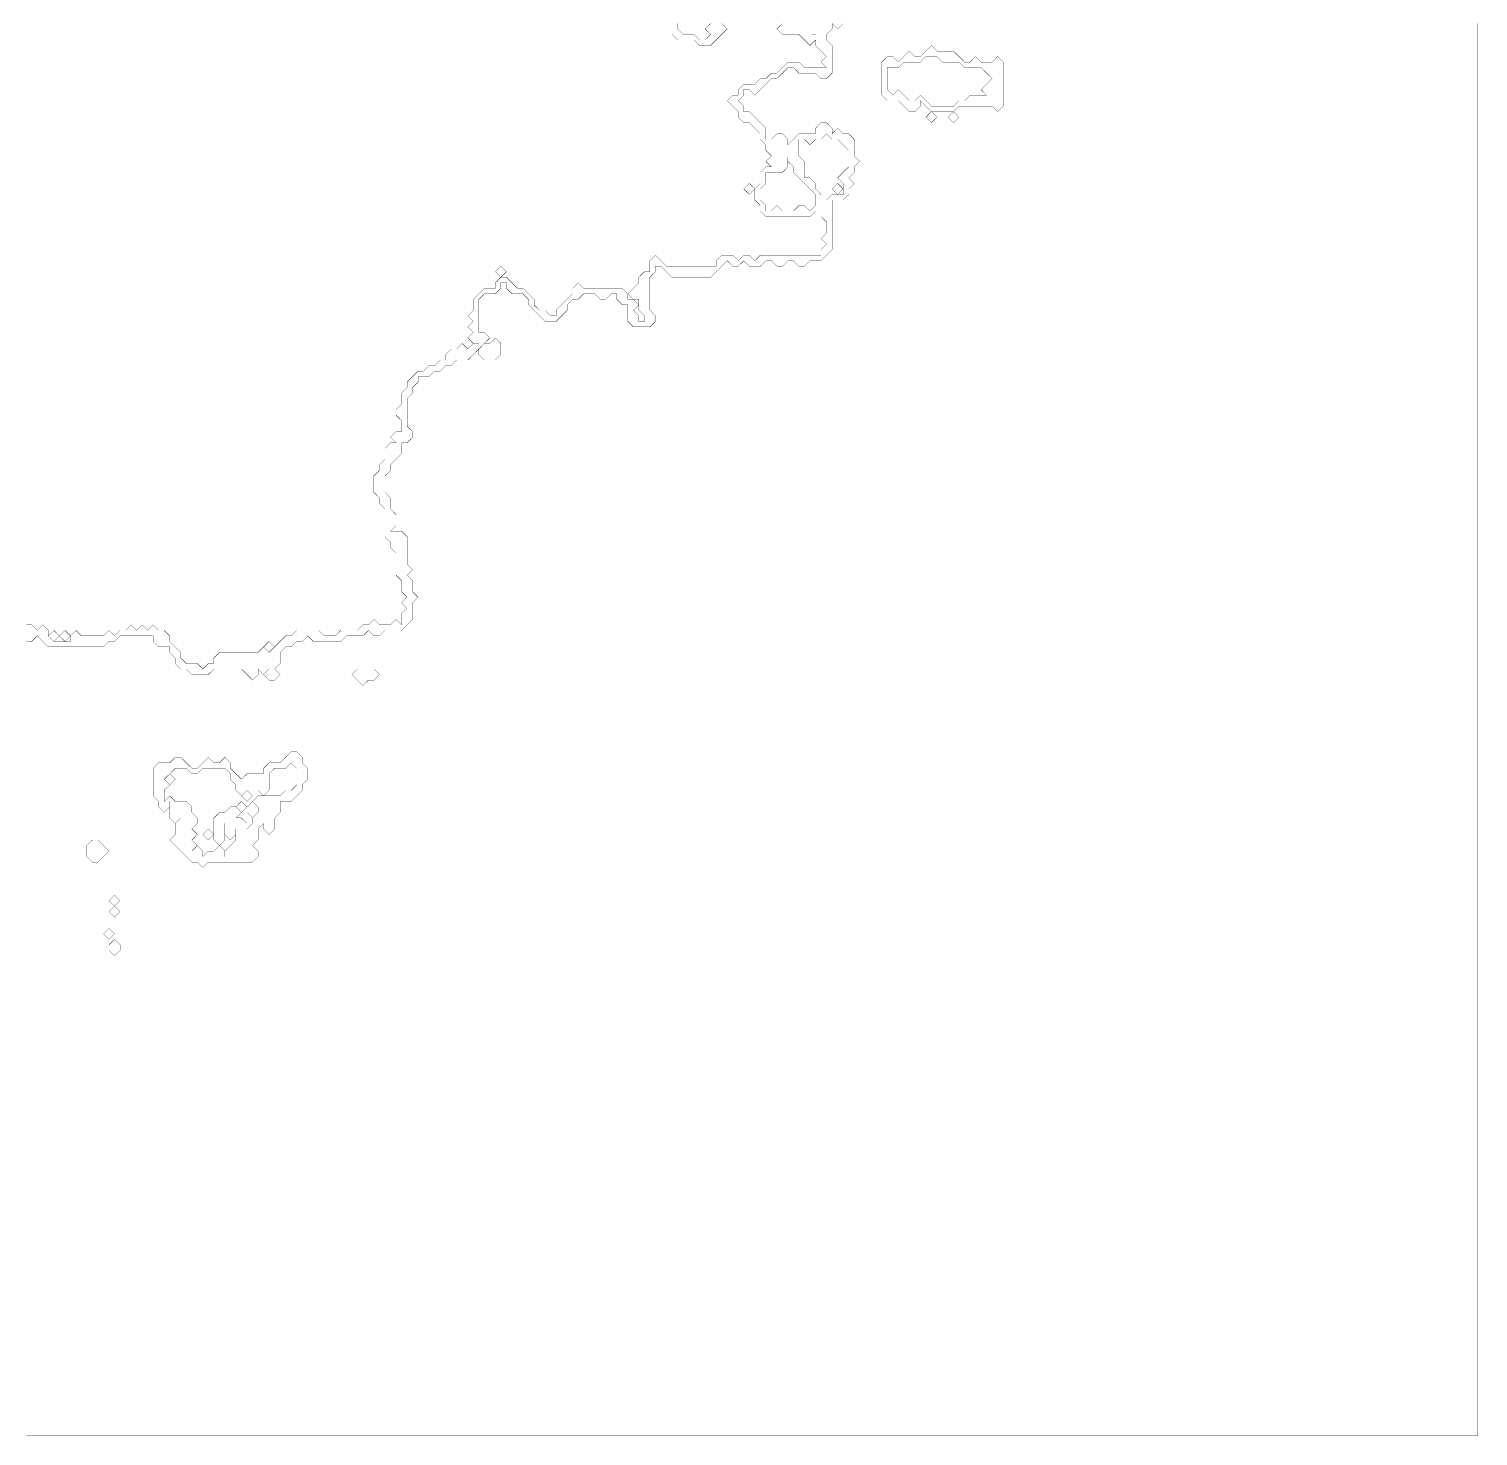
# Model space of a CAD drawing. Header units: metres. Extents: x 0 to 5033, y -5033 to 0.
# Drawn here: x 2448 to 5033, y -5033 to -2522 of the extents above; entities that cross this region are included whole.
import ezdxf

# ---------------------------------------------------------------- set-up
doc = ezdxf.new("R2010")
doc.units = ezdxf.units.M
doc.layers.add('conductor', color=1, linetype='Continuous')
doc.layers.add('substrate', color=5, linetype='Continuous')

msp = doc.modelspace()

# ---------------------------------------------------------------- linework, layer by layer
at = {"layer": 'conductor', "const_width": 0.5}
for points in [[(2442.7, -3585.3), (2452.6, -3585.3), (2462.4, -3595.1), (2472.3, -3585.3), (2482.1, -3595.1), (2482.1, -3605), (2492, -3614.8), (2501.8, -3614.8), (2511.7, -3614.8), (2521.5, -3614.8), (2521.5, -3605), (2531.3, -3595.1), (2541.2, -3605), (2551, -3605), (2560.9, -3605), (2570.7, -3605), (2580.6, -3605), (2590.4, -3595.1), (2600.3, -3605), (2610.1, -3595.1), (2620, -3595.1), (2629.8, -3585.3), (2639.7, -3595.1), (2649.5, -3585.3), (2659.4, -3595.1), (2669.2, -3585.3), (2679.1, -3595.1), (2688.9, -3595.1), (2698.8, -3605), (2698.8, -3614.8), (2708.6, -3624.7), (2718.5, -3634.5), (2718.5, -3644.4), (2728.3, -3654.2), (2738.2, -3654.2), (2748, -3654.2), (2757.9, -3664.1), (2767.7, -3654.2), (2777.6, -3654.2), (2777.6, -3644.4), (2787.4, -3634.5), (2797.3, -3634.5), (2807.1, -3634.5), (2817, -3634.5), (2826.8, -3634.5), (2836.7, -3634.5), (2846.5, -3634.5), (2856.4, -3634.5), (2866.2, -3624.7), (2876.1, -3634.5), (2885.9, -3624.7), (2895.8, -3614.8), (2905.6, -3605), (2915.5, -3605), (2925.3, -3595.1), (2935.2, -3595.1), (2945, -3595.1), (2954.9, -3595.1), (2964.7, -3595.1), (2974.6, -3605), (2984.4, -3605), (2994.3, -3605), (3004.1, -3595.1), (3014, -3595.1), (3023.8, -3595.1), (3033.7, -3595.1), (3043.5, -3585.3), (3053.4, -3585.3), (3063.2, -3575.4), (3073.1, -3585.3), (3082.9, -3585.3), (3092.8, -3585.3), (3102.6, -3575.4), (3112.5, -3585.3), (3112.5, -3575.4), (3112.5, -3565.6), (3122.3, -3555.7), (3112.5, -3545.9), (3122.3, -3536), (3112.5, -3526.2), (3112.5, -3516.3), (3112.5, -3506.5), (3102.6, -3496.6), (3102.6, -3486.8), (3102.6, -3476.9), (3102.6, -3467.1), (3102.6, -3457.2), (3092.8, -3447.4), (3092.8, -3437.5), (3082.9, -3427.7), (3082.9, -3417.8), (3082.9, -3408), (3082.9, -3398.1), (3082.9, -3388.3), (3082.9, -3378.4), (3073.1, -3368.6), (3073.1, -3358.7), (3063.2, -3348.9), (3063.2, -3339), (3063.2, -3329.2), (3063.2, -3319.3), (3073.1, -3309.5), (3073.1, -3299.6), (3082.9, -3289.8), (3082.9, -3279.9), (3082.9, -3270.1), (3092.8, -3260.2), (3102.6, -3260.2), (3092.8, -3250.4), (3102.6, -3240.5), (3112.5, -3240.5), (3112.5, -3230.7), (3112.5, -3220.8), (3102.6, -3211), (3102.6, -3201.1), (3112.5, -3191.3), (3112.5, -3181.4), (3112.5, -3171.6), (3122.3, -3161.7), (3122.3, -3151.9), (3132.2, -3142), (3142, -3132.2), (3151.9, -3132.2), (3161.7, -3122.3), (3171.6, -3122.3), (3181.4, -3112.5), (3191.3, -3112.5), (3191.3, -3102.6), (3201.1, -3092.8), (3211, -3092.8), (3220.8, -3082.9), (3230.7, -3092.8), (3240.5, -3082.9), (3250.4, -3082.9), (3240.5, -3082.9), (3230.7, -3073.1), (3240.5, -3063.2), (3230.7, -3053.4), (3240.5, -3043.5), (3230.7, -3033.7), (3240.5, -3023.8), (3240.5, -3014), (3240.5, -3004.1), (3250.4, -2994.3), (3260.2, -2984.4), (3270.1, -2984.4), (3279.9, -2984.4), (3279.9, -2974.6), (3289.8, -2964.7), (3299.6, -2964.7), (3309.5, -2974.6), (3319.3, -2984.4), (3329.2, -2984.4), (3339, -2994.3), (3348.9, -3004.1), (3348.9, -3014), (3358.7, -3023.8), (3368.6, -3023.8), (3378.4, -3033.7), (3388.3, -3033.7), (3388.3, -3023.8), (3398.1, -3014), (3408, -3004.1), (3417.8, -2994.3), (3417.8, -2984.4), (3427.7, -2974.6), (3437.5, -2984.4), (3447.4, -2984.4), (3457.2, -2984.4), (3467.1, -2984.4), (3476.9, -2984.4), (3486.8, -2984.4), (3496.6, -2984.4), (3506.5, -2984.4), (3516.3, -2994.3), (3516.3, -3004.1), (3526.2, -3004.1), (3536, -3014), (3526.2, -3023.8), (3536, -3033.7), (3536, -3043.5), (3545.9, -3043.5), (3545.9, -3033.7), (3536, -3023.8), (3536, -3014), (3536, -3004.1), (3526.2, -3004.1), (3516.3, -2994.3), (3526.2, -2984.4), (3536, -2974.6), (3536, -2964.7), (3545.9, -2954.9), (3555.7, -2954.9), (3555.7, -2945), (3555.7, -2935.2), (3565.6, -2925.3), (3575.4, -2935.2), (3585.3, -2945), (3595.1, -2945), (3605, -2945), (3614.8, -2945), (3624.7, -2945), (3634.5, -2945), (3644.4, -2945), (3654.2, -2945), (3664.1, -2945), (3673.9, -2945), (3673.9, -2935.2), (3683.8, -2925.3), (3693.6, -2925.3), (3703.5, -2925.3), (3713.3, -2935.2), (3723.2, -2925.3), (3733, -2925.3), (3742.9, -2935.2), (3752.7, -2925.3), (3762.6, -2925.3), (3772.4, -2925.3), (3782.2, -2925.3), (3792.1, -2925.3), (3801.9, -2925.3), (3811.8, -2925.3), (3821.6, -2925.3), (3831.5, -2925.3), (3841.3, -2925.3), (3851.2, -2925.3), (3861, -2925.3), (3861, -2915.5), (3870.9, -2905.6), (3861, -2895.8), (3870.9, -2885.9), (3870.9, -2876.1), (3870.9, -2866.2), (3861, -2856.4), (3861, -2846.5), (3851.2, -2846.5), (3841.3, -2856.4), (3831.5, -2856.4), (3821.6, -2856.4), (3811.8, -2856.4), (3801.9, -2856.4), (3792.1, -2856.4), (3782.2, -2856.4), (3772.4, -2856.4), (3762.6, -2856.4), (3752.7, -2846.5), (3752.7, -2836.7), (3742.9, -2826.8), (3742.9, -2817), (3742.9, -2807.1), (3752.7, -2797.3), (3752.7, -2787.4), (3752.7, -2777.6), (3762.6, -2767.7), (3772.4, -2767.7), (3762.6, -2757.9), (3772.4, -2748), (3762.6, -2738.2), (3762.6, -2728.3), (3752.7, -2718.5), (3752.7, -2708.6), (3742.9, -2698.8), (3733, -2688.9), (3723.2, -2688.9), (3713.3, -2679.1), (3713.3, -2669.2), (3703.5, -2659.4), (3693.6, -2649.5), (3703.5, -2639.7), (3713.3, -2639.7), (3713.3, -2629.8), (3723.2, -2620), (3733, -2620), (3742.9, -2620), (3752.7, -2610.1), (3762.6, -2610.1), (3772.4, -2600.3), (3782.2, -2600.3), (3792.1, -2590.4), (3801.9, -2580.6), (3811.8, -2580.6), (3821.6, -2580.6), (3831.5, -2590.4), (3841.3, -2590.4), (3851.2, -2590.4), (3861, -2590.4), (3870.9, -2590.4), (3861, -2580.6), (3870.9, -2570.7), (3861, -2560.9), (3851.2, -2551), (3851.2, -2541.2), (3841.3, -2551), (3831.5, -2541.2), (3821.6, -2531.3), (3811.8, -2531.3), (3801.9, -2531.3), (3792.1, -2531.3), (3782.2, -2521.5), (3792.1, -2511.7)], [(3683.8, -2511.7), (3693.6, -2521.5), (3683.8, -2531.3), (3673.9, -2541.2), (3664.1, -2551), (3654.2, -2551), (3644.4, -2551), (3634.5, -2541.2), (3624.7, -2541.2), (3614.8, -2541.2), (3605, -2541.2), (3595.1, -2531.3), (3595.1, -2521.5), (3595.1, -2511.7)]]:
    msp.add_lwpolyline(points, dxfattribs=at)
for points in [[(4048.2, -2570.7), (4038.3, -2580.6), (4028.5, -2580.6), (4018.6, -2580.6), (4008.8, -2580.6), (3998.9, -2590.4), (3989.1, -2590.4), (3979.2, -2590.4), (3979.2, -2600.3), (3979.2, -2610.1), (3979.2, -2620), (3979.2, -2629.8), (3989.1, -2639.7), (3998.9, -2629.8), (4008.8, -2639.7), (4018.6, -2649.5), (4028.5, -2649.5), (4038.3, -2639.7), (4048.2, -2649.5), (4058, -2659.4), (4067.9, -2659.4), (4077.7, -2659.4), (4087.6, -2659.4), (4097.4, -2659.4), (4107.3, -2649.5), (4117.1, -2649.5), (4127, -2639.7), (4136.8, -2639.7), (4146.7, -2639.7), (4156.5, -2639.7), (4146.7, -2629.8), (4156.5, -2620), (4166.4, -2610.1), (4156.5, -2600.3), (4146.7, -2590.4), (4136.8, -2590.4), (4127, -2590.4), (4117.1, -2590.4), (4107.3, -2580.6), (4097.4, -2580.6), (4087.6, -2580.6), (4077.7, -2580.6), (4067.9, -2570.7), (4058, -2570.7)], [(3870.9, -2708.6), (3861, -2718.5), (3851.2, -2718.5), (3841.3, -2728.3), (3831.5, -2718.5), (3821.6, -2718.5), (3821.6, -2728.3), (3821.6, -2738.2), (3821.6, -2748), (3831.5, -2757.9), (3831.5, -2767.7), (3831.5, -2777.6), (3831.5, -2787.4), (3841.3, -2787.4), (3851.2, -2797.3), (3851.2, -2807.1), (3861, -2817), (3861, -2826.8), (3870.9, -2826.8), (3880.7, -2817), (3890.6, -2817), (3900.4, -2817), (3900.4, -2807.1), (3900.4, -2797.3), (3890.6, -2787.4), (3900.4, -2777.6), (3910.3, -2767.7), (3910.3, -2757.9), (3910.3, -2748), (3910.3, -2738.2), (3900.4, -2728.3), (3890.6, -2718.5), (3880.7, -2718.5)], [(3723.2, -2807.1), (3733, -2797.3), (3742.9, -2807.1), (3733, -2817)], [(3880.7, -2807.1), (3890.6, -2797.3), (3900.4, -2807.1), (3890.6, -2817)], [(3279.9, -2954.9), (3289.8, -2945), (3299.6, -2954.9), (3289.8, -2964.7)], [(3270.1, -3092.8)], [(2482.1, -3605), (2492, -3595.1), (2501.8, -3605), (2492, -3614.8)], [(2501.8, -3605), (2511.7, -3595.1), (2521.5, -3605), (2511.7, -3614.8)], [(2866.2, -3624.7), (2876.1, -3614.8), (2885.9, -3624.7), (2876.1, -3634.5)], [(3043.5, -3683.8)], [(2915.5, -3831.5), (2905.6, -3841.3), (2895.8, -3841.3), (2885.9, -3841.3), (2876.1, -3851.2), (2876.1, -3861), (2876.1, -3870.9), (2876.1, -3880.7), (2866.2, -3890.6), (2856.4, -3880.7), (2846.5, -3880.7), (2836.7, -3880.7), (2826.8, -3890.6), (2817, -3880.7), (2817, -3870.9), (2807.1, -3861), (2807.1, -3851.2), (2797.3, -3841.3), (2787.4, -3841.3), (2777.6, -3841.3), (2767.7, -3841.3), (2757.9, -3841.3), (2748, -3851.2), (2738.2, -3851.2), (2728.3, -3841.3), (2718.5, -3841.3), (2708.6, -3841.3), (2698.8, -3851.2), (2688.9, -3861), (2698.8, -3870.9), (2688.9, -3880.7), (2688.9, -3890.6), (2688.9, -3900.4), (2698.8, -3890.6), (2708.6, -3900.4), (2718.5, -3900.4), (2728.3, -3900.4), (2738.2, -3910.3), (2738.2, -3920.1), (2748, -3930), (2748, -3939.8), (2738.2, -3949.7), (2748, -3959.5), (2738.2, -3969.4), (2728.3, -3969.4), (2718.5, -3969.4), (2728.3, -3969.4), (2738.2, -3969.4), (2748, -3979.2), (2738.2, -3989.1), (2748, -3979.2), (2757.9, -3989.1), (2757.9, -3998.9), (2767.7, -3989.1), (2777.6, -3989.1), (2787.4, -3979.2), (2797.3, -3989.1), (2797.3, -3998.9), (2797.3, -3989.1), (2807.1, -3979.2), (2817, -3969.4), (2817, -3959.5), (2817, -3949.7), (2817, -3959.5), (2807.1, -3969.4), (2797.3, -3959.5), (2797.3, -3949.7), (2797.3, -3939.8), (2797.3, -3949.7), (2797.3, -3959.5), (2797.3, -3969.4), (2787.4, -3979.2), (2777.6, -3969.4), (2777.6, -3959.5), (2777.6, -3949.7), (2777.6, -3939.8), (2777.6, -3930), (2787.4, -3920.1), (2797.3, -3920.1), (2807.1, -3910.3), (2817, -3910.3), (2826.8, -3920.1), (2817, -3930), (2826.8, -3930), (2836.7, -3939.8), (2836.7, -3949.7), (2836.7, -3959.5), (2836.7, -3949.7), (2846.5, -3939.8), (2846.5, -3930), (2856.4, -3920.1), (2856.4, -3910.3), (2846.5, -3900.4), (2856.4, -3890.6), (2866.2, -3890.6), (2876.1, -3890.6), (2885.9, -3890.6), (2895.8, -3890.6), (2905.6, -3880.7), (2915.5, -3880.7), (2925.3, -3870.9), (2925.3, -3861), (2925.3, -3851.2), (2925.3, -3841.3)], [(2688.9, -3861), (2698.8, -3851.2), (2708.6, -3861), (2698.8, -3870.9)], [(2817, -3910.3), (2826.8, -3900.4), (2836.7, -3910.3), (2826.8, -3920.1)], [(2826.8, -3890.6), (2836.7, -3880.7), (2846.5, -3890.6), (2836.7, -3900.4)], [(2836.7, -3910.3), (2846.5, -3900.4), (2856.4, -3910.3), (2856.4, -3920.1), (2846.5, -3930), (2836.7, -3920.1)], [(2757.9, -3959.5), (2767.7, -3949.7), (2777.6, -3959.5), (2767.7, -3969.4)]]:
    msp.add_lwpolyline(points, close=True, dxfattribs=at)
at = {"layer": 'substrate', "const_width": 0.5}
for points in [[(3900.4, -2511.7), (3890.6, -2521.5), (3880.7, -2511.7), (3880.7, -2521.5), (3870.9, -2531.3), (3870.9, -2541.2), (3880.7, -2551), (3880.7, -2560.9), (3880.7, -2570.7), (3880.7, -2580.6), (3880.7, -2590.4), (3880.7, -2600.3), (3870.9, -2610.1), (3861, -2610.1), (3851.2, -2600.3), (3841.3, -2600.3), (3831.5, -2600.3), (3821.6, -2600.3), (3811.8, -2590.4), (3801.9, -2590.4), (3792.1, -2600.3), (3782.2, -2610.1), (3772.4, -2610.1), (3762.6, -2620), (3752.7, -2629.8), (3742.9, -2639.7), (3733, -2629.8), (3723.2, -2629.8), (3723.2, -2639.7), (3713.3, -2649.5), (3723.2, -2659.4), (3723.2, -2669.2), (3733, -2669.2), (3742.9, -2679.1), (3752.7, -2688.9), (3762.6, -2698.8), (3762.6, -2708.6), (3762.6, -2718.5), (3772.4, -2718.5), (3782.2, -2708.6), (3792.1, -2708.6), (3801.9, -2718.5), (3801.9, -2728.3), (3811.8, -2718.5), (3821.6, -2708.6), (3831.5, -2708.6), (3841.3, -2708.6), (3851.2, -2708.6), (3851.2, -2698.8), (3861, -2688.9), (3870.9, -2688.9), (3880.7, -2698.8), (3880.7, -2708.6), (3890.6, -2698.8), (3900.4, -2708.6), (3910.3, -2708.6), (3920.1, -2718.5), (3920.1, -2728.3), (3920.1, -2738.2), (3920.1, -2748), (3930, -2757.9), (3920.1, -2767.7), (3920.1, -2777.6), (3910.3, -2787.4), (3920.1, -2797.3), (3910.3, -2807.1), (3910.3, -2817), (3900.4, -2826.8), (3890.6, -2826.8), (3880.7, -2826.8), (3880.7, -2836.7), (3880.7, -2846.5), (3880.7, -2856.4), (3880.7, -2866.2), (3880.7, -2876.1), (3880.7, -2885.9), (3880.7, -2895.8), (3880.7, -2905.6), (3880.7, -2915.5), (3870.9, -2925.3), (3861, -2935.2), (3851.2, -2935.2), (3841.3, -2935.2), (3831.5, -2945), (3821.6, -2945), (3811.8, -2935.2), (3801.9, -2935.2), (3792.1, -2945), (3782.2, -2945), (3772.4, -2935.2), (3762.6, -2935.2), (3752.7, -2945), (3742.9, -2945), (3733, -2945), (3723.2, -2935.2), (3713.3, -2945), (3703.5, -2945), (3693.6, -2935.2), (3683.8, -2945), (3673.9, -2954.9), (3664.1, -2964.7), (3654.2, -2964.7), (3644.4, -2964.7), (3634.5, -2964.7), (3624.7, -2964.7), (3614.8, -2964.7), (3605, -2964.7), (3595.1, -2964.7), (3585.3, -2954.9), (3575.4, -2945), (3565.6, -2945), (3565.6, -2954.9), (3555.7, -2964.7), (3555.7, -2974.6), (3555.7, -2984.4), (3555.7, -2994.3), (3555.7, -3004.1), (3555.7, -3014), (3555.7, -3023.8), (3565.6, -3033.7), (3565.6, -3043.5), (3555.7, -3053.4), (3545.9, -3053.4), (3536, -3053.4), (3526.2, -3053.4), (3516.3, -3043.5), (3516.3, -3033.7), (3516.3, -3023.8), (3516.3, -3014), (3506.5, -3014), (3496.6, -3004.1), (3496.6, -2994.3), (3486.8, -2994.3), (3476.9, -3004.1), (3467.1, -3004.1), (3457.2, -2994.3), (3447.4, -2994.3), (3437.5, -2994.3), (3427.7, -3004.1), (3417.8, -3004.1), (3408, -3014), (3408, -3023.8), (3398.1, -3033.7), (3388.3, -3043.5), (3378.4, -3043.5), (3368.6, -3043.5), (3358.7, -3033.7), (3348.9, -3023.8), (3339, -3014), (3339, -3004.1), (3329.2, -2994.3), (3319.3, -2994.3), (3309.5, -2994.3), (3299.6, -2984.4), (3299.6, -2974.6), (3289.8, -2974.6), (3289.8, -2984.4), (3279.9, -2994.3), (3270.1, -2994.3), (3260.2, -2994.3), (3250.4, -3004.1), (3250.4, -3014), (3250.4, -3023.8), (3250.4, -3033.7), (3250.4, -3043.5), (3250.4, -3053.4), (3250.4, -3063.2), (3260.2, -3063.2), (3270.1, -3073.1), (3260.2, -3082.9), (3250.4, -3092.8), (3240.5, -3102.6), (3230.7, -3112.5), (3220.8, -3112.5), (3211, -3112.5), (3201.1, -3122.3), (3191.3, -3122.3), (3181.4, -3132.2), (3171.6, -3132.2), (3161.7, -3142), (3151.9, -3142), (3142, -3142), (3142, -3151.9), (3132.2, -3161.7), (3132.2, -3171.6), (3122.3, -3181.4), (3122.3, -3191.3), (3122.3, -3201.1), (3122.3, -3211), (3122.3, -3220.8), (3122.3, -3230.7), (3132.2, -3240.5), (3132.2, -3250.4), (3122.3, -3260.2), (3112.5, -3260.2), (3112.5, -3270.1), (3112.5, -3279.9), (3102.6, -3289.8), (3092.8, -3299.6), (3092.8, -3309.5), (3082.9, -3319.3), (3082.9, -3329.2), (3082.9, -3339), (3082.9, -3348.9), (3092.8, -3358.7), (3092.8, -3368.6), (3092.8, -3378.4), (3102.6, -3388.3), (3102.6, -3398.1), (3102.6, -3408), (3092.8, -3417.8), (3102.6, -3417.8), (3112.5, -3417.8), (3122.3, -3427.7), (3122.3, -3437.5), (3122.3, -3447.4), (3122.3, -3457.2), (3122.3, -3467.1), (3122.3, -3476.9), (3132.2, -3486.8), (3122.3, -3496.6), (3132.2, -3506.5), (3132.2, -3516.3), (3132.2, -3526.2), (3142, -3536), (3132.2, -3545.9), (3132.2, -3555.7), (3132.2, -3565.6), (3132.2, -3575.4), (3122.3, -3585.3), (3112.5, -3595.1), (3102.6, -3595.1), (3092.8, -3595.1), (3082.9, -3595.1), (3073.1, -3605), (3063.2, -3605), (3053.4, -3595.1), (3043.5, -3605), (3033.7, -3605), (3023.8, -3605), (3014, -3605), (3004.1, -3614.8), (2994.3, -3614.8), (2984.4, -3614.8), (2974.6, -3614.8), (2964.7, -3614.8), (2954.9, -3614.8), (2945, -3605), (2935.2, -3614.8), (2925.3, -3614.8), (2915.5, -3624.7), (2905.6, -3624.7), (2895.8, -3634.5), (2895.8, -3644.4), (2895.8, -3654.2), (2885.9, -3664.1), (2876.1, -3664.1), (2866.2, -3673.9), (2856.4, -3664.1), (2856.4, -3673.9), (2846.5, -3683.8), (2836.7, -3673.9), (2826.8, -3664.1), (2817, -3664.1), (2807.1, -3664.1), (2797.3, -3664.1), (2787.4, -3664.1), (2777.6, -3664.1), (2767.7, -3673.9), (2757.9, -3673.9), (2748, -3673.9), (2738.2, -3673.9), (2728.3, -3664.1), (2718.5, -3664.1), (2708.6, -3654.2), (2708.6, -3644.4), (2698.8, -3634.5), (2698.8, -3624.7), (2688.9, -3624.7), (2679.1, -3624.7), (2669.2, -3614.8), (2669.2, -3605), (2659.4, -3605), (2649.5, -3605), (2639.7, -3605), (2629.8, -3605), (2620, -3605), (2610.1, -3605), (2600.3, -3614.8), (2590.4, -3614.8), (2580.6, -3624.7), (2570.7, -3624.7), (2560.9, -3624.7), (2551, -3624.7), (2541.2, -3624.7), (2531.3, -3624.7), (2521.5, -3624.7), (2511.7, -3624.7), (2501.8, -3624.7), (2492, -3624.7), (2482.1, -3624.7), (2472.3, -3614.8), (2462.4, -3605), (2452.6, -3614.8), (2442.7, -3614.8)], [(2442.7, -5033.2), (2452.6, -5033.2), (2462.4, -5033.2), (2472.3, -5033.2), (2482.1, -5033.2), (2492, -5033.2), (2501.8, -5033.2), (2511.7, -5033.2), (2521.5, -5033.2), (2531.3, -5033.2), (2541.2, -5033.2), (2551, -5033.2), (2560.9, -5033.2), (2570.7, -5033.2), (2580.6, -5033.2), (2590.4, -5033.2), (2600.3, -5033.2), (2610.1, -5033.2), (2620, -5033.2), (2629.8, -5033.2), (2639.7, -5033.2), (2649.5, -5033.2), (2659.4, -5033.2), (2669.2, -5033.2), (2679.1, -5033.2), (2688.9, -5033.2), (2698.8, -5033.2), (2708.6, -5033.2), (2718.5, -5033.2), (2728.3, -5033.2), (2738.2, -5033.2), (2748, -5033.2), (2757.9, -5033.2), (2767.7, -5033.2), (2777.6, -5033.2), (2787.4, -5033.2), (2797.3, -5033.2), (2807.1, -5033.2), (2817, -5033.2), (2826.8, -5033.2), (2836.7, -5033.2), (2846.5, -5033.2), (2856.4, -5033.2), (2866.2, -5033.2), (2876.1, -5033.2), (2885.9, -5033.2), (2895.8, -5033.2), (2905.6, -5033.2), (2915.5, -5033.2), (2925.3, -5033.2), (2935.2, -5033.2), (2945, -5033.2), (2954.9, -5033.2), (2964.7, -5033.2), (2974.6, -5033.2), (2984.4, -5033.2), (2994.3, -5033.2), (3004.1, -5033.2), (3014, -5033.2), (3023.8, -5033.2), (3033.7, -5033.2), (3043.5, -5033.2), (3053.4, -5033.2), (3063.2, -5033.2), (3073.1, -5033.2), (3082.9, -5033.2), (3092.8, -5033.2), (3102.6, -5033.2), (3112.5, -5033.2), (3122.3, -5033.2), (3132.2, -5033.2), (3142, -5033.2), (3151.9, -5033.2), (3161.7, -5033.2), (3171.6, -5033.2), (3181.4, -5033.2), (3191.3, -5033.2), (3201.1, -5033.2), (3211, -5033.2), (3220.8, -5033.2), (3230.7, -5033.2), (3240.5, -5033.2), (3250.4, -5033.2), (3260.2, -5033.2), (3270.1, -5033.2), (3279.9, -5033.2), (3289.8, -5033.2), (3299.6, -5033.2), (3309.5, -5033.2), (3319.3, -5033.2), (3329.2, -5033.2), (3339, -5033.2), (3348.9, -5033.2), (3358.7, -5033.2), (3368.6, -5033.2), (3378.4, -5033.2), (3388.3, -5033.2), (3398.1, -5033.2), (3408, -5033.2), (3417.8, -5033.2), (3427.7, -5033.2), (3437.5, -5033.2), (3447.4, -5033.2), (3457.2, -5033.2), (3467.1, -5033.2), (3476.9, -5033.2), (3486.8, -5033.2), (3496.6, -5033.2), (3506.5, -5033.2), (3516.3, -5033.2), (3526.2, -5033.2), (3536, -5033.2), (3545.9, -5033.2), (3555.7, -5033.2), (3565.6, -5033.2), (3575.4, -5033.2), (3585.3, -5033.2), (3595.1, -5033.2), (3605, -5033.2), (3614.8, -5033.2), (3624.7, -5033.2), (3634.5, -5033.2), (3644.4, -5033.2), (3654.2, -5033.2), (3664.1, -5033.2), (3673.9, -5033.2), (3683.8, -5033.2), (3693.6, -5033.2), (3703.5, -5033.2), (3713.3, -5033.2), (3723.2, -5033.2), (3733, -5033.2), (3742.9, -5033.2), (3752.7, -5033.2), (3762.6, -5033.2), (3772.4, -5033.2), (3782.2, -5033.2), (3792.1, -5033.2), (3801.9, -5033.2), (3811.8, -5033.2), (3821.6, -5033.2), (3831.5, -5033.2), (3841.3, -5033.2), (3851.2, -5033.2), (3861, -5033.2), (3870.9, -5033.2), (3880.7, -5033.2), (3890.6, -5033.2), (3900.4, -5033.2), (3910.3, -5033.2), (3920.1, -5033.2), (3930, -5033.2), (3939.8, -5033.2), (3949.7, -5033.2), (3959.5, -5033.2), (3969.4, -5033.2), (3979.2, -5033.2), (3989.1, -5033.2), (3998.9, -5033.2), (4008.8, -5033.2), (4018.6, -5033.2), (4028.5, -5033.2), (4038.3, -5033.2), (4048.2, -5033.2), (4058, -5033.2), (4067.9, -5033.2), (4077.7, -5033.2), (4087.6, -5033.2), (4097.4, -5033.2), (4107.3, -5033.2), (4117.1, -5033.2), (4127, -5033.2), (4136.8, -5033.2), (4146.7, -5033.2), (4156.5, -5033.2), (4166.4, -5033.2), (4176.2, -5033.2), (4186.1, -5033.2), (4195.9, -5033.2), (4205.8, -5033.2), (4215.6, -5033.2), (4225.5, -5033.2), (4235.3, -5033.2), (4245.2, -5033.2), (4255, -5033.2), (4264.9, -5033.2), (4274.7, -5033.2), (4284.6, -5033.2), (4294.4, -5033.2), (4304.3, -5033.2), (4314.1, -5033.2), (4324, -5033.2), (4333.8, -5033.2), (4343.7, -5033.2), (4353.5, -5033.2), (4363.4, -5033.2), (4373.2, -5033.2), (4383.1, -5033.2), (4392.9, -5033.2), (4402.8, -5033.2), (4412.6, -5033.2), (4422.5, -5033.2), (4432.3, -5033.2), (4442.2, -5033.2), (4452, -5033.2), (4461.9, -5033.2), (4471.7, -5033.2), (4481.6, -5033.2), (4491.4, -5033.2), (4501.3, -5033.2), (4511.1, -5033.2), (4521, -5033.2), (4530.8, -5033.2), (4540.7, -5033.2), (4550.5, -5033.2), (4560.4, -5033.2), (4570.2, -5033.2), (4580.1, -5033.2), (4589.9, -5033.2), (4599.8, -5033.2), (4609.6, -5033.2), (4619.5, -5033.2), (4629.3, -5033.2), (4639.2, -5033.2), (4649, -5033.2), (4658.9, -5033.2), (4668.7, -5033.2), (4678.6, -5033.2), (4688.4, -5033.2), (4698.3, -5033.2), (4708.1, -5033.2), (4718, -5033.2), (4727.8, -5033.2), (4737.7, -5033.2), (4747.5, -5033.2), (4757.4, -5033.2), (4767.2, -5033.2), (4777.1, -5033.2), (4786.9, -5033.2), (4796.8, -5033.2), (4806.6, -5033.2), (4816.5, -5033.2), (4826.3, -5033.2), (4836.2, -5033.2), (4846, -5033.2), (4855.9, -5033.2), (4865.7, -5033.2), (4875.6, -5033.2), (4885.4, -5033.2), (4895.3, -5033.2), (4905.1, -5033.2), (4915, -5033.2), (4924.8, -5033.2), (4934.7, -5033.2), (4944.5, -5033.2), (4954.4, -5033.2), (4964.2, -5033.2), (4974.1, -5033.2), (4983.9, -5033.2), (4993.8, -5033.2), (5003.6, -5033.2), (5013.5, -5033.2), (5023.3, -5033.2), (5033.2, -5033.2), (5033.2, -5023.3), (5033.2, -5013.5), (5033.2, -5003.6), (5033.2, -4993.8), (5033.2, -4983.9), (5033.2, -4974.1), (5033.2, -4964.2), (5033.2, -4954.4), (5033.2, -4944.5), (5033.2, -4934.7), (5033.2, -4924.8), (5033.2, -4915), (5033.2, -4905.1), (5033.2, -4895.3), (5033.2, -4885.4), (5033.2, -4875.6), (5033.2, -4865.7), (5033.2, -4855.9), (5033.2, -4846), (5033.2, -4836.2), (5033.2, -4826.3), (5033.2, -4816.5), (5033.2, -4806.6), (5033.2, -4796.8), (5033.2, -4786.9), (5033.2, -4777.1), (5033.2, -4767.2), (5033.2, -4757.4), (5033.2, -4747.5), (5033.2, -4737.7), (5033.2, -4727.8), (5033.2, -4718), (5033.2, -4708.1), (5033.2, -4698.3), (5033.2, -4688.4), (5033.2, -4678.6), (5033.2, -4668.7), (5033.2, -4658.9), (5033.2, -4649), (5033.2, -4639.2), (5033.2, -4629.3), (5033.2, -4619.5), (5033.2, -4609.6), (5033.2, -4599.8), (5033.2, -4589.9), (5033.2, -4580.1), (5033.2, -4570.2), (5033.2, -4560.4), (5033.2, -4550.5), (5033.2, -4540.7), (5033.2, -4530.8), (5033.2, -4521), (5033.2, -4511.1), (5033.2, -4501.3), (5033.2, -4491.4), (5033.2, -4481.6), (5033.2, -4471.7), (5033.2, -4461.9), (5033.2, -4452), (5033.2, -4442.2), (5033.2, -4432.3), (5033.2, -4422.5), (5033.2, -4412.6), (5033.2, -4402.8), (5033.2, -4392.9), (5033.2, -4383.1), (5033.2, -4373.2), (5033.2, -4363.4), (5033.2, -4353.5), (5033.2, -4343.7), (5033.2, -4333.8), (5033.2, -4324), (5033.2, -4314.1), (5033.2, -4304.3), (5033.2, -4294.4), (5033.2, -4284.6), (5033.2, -4274.7), (5033.2, -4264.9), (5033.2, -4255), (5033.2, -4245.2), (5033.2, -4235.3), (5033.2, -4225.5), (5033.2, -4215.6), (5033.2, -4205.8), (5033.2, -4195.9), (5033.2, -4186.1), (5033.2, -4176.2), (5033.2, -4166.4), (5033.2, -4156.5), (5033.2, -4146.7), (5033.2, -4136.8), (5033.2, -4127), (5033.2, -4117.1), (5033.2, -4107.3), (5033.2, -4097.4), (5033.2, -4087.6), (5033.2, -4077.7), (5033.2, -4067.9), (5033.2, -4058), (5033.2, -4048.2), (5033.2, -4038.3), (5033.2, -4028.5), (5033.2, -4018.6), (5033.2, -4008.8), (5033.2, -3998.9), (5033.2, -3989.1), (5033.2, -3979.2), (5033.2, -3969.4), (5033.2, -3959.5), (5033.2, -3949.7), (5033.2, -3939.8), (5033.2, -3930), (5033.2, -3920.1), (5033.2, -3910.3), (5033.2, -3900.4), (5033.2, -3890.6), (5033.2, -3880.7), (5033.2, -3870.9), (5033.2, -3861), (5033.2, -3851.2), (5033.2, -3841.3), (5033.2, -3831.5), (5033.2, -3821.6), (5033.2, -3811.8), (5033.2, -3801.9), (5033.2, -3792.1), (5033.2, -3782.2), (5033.2, -3772.4), (5033.2, -3762.6), (5033.2, -3752.7), (5033.2, -3742.9), (5033.2, -3733), (5033.2, -3723.2), (5033.2, -3713.3), (5033.2, -3703.5), (5033.2, -3693.6), (5033.2, -3683.8), (5033.2, -3673.9), (5033.2, -3664.1), (5033.2, -3654.2), (5033.2, -3644.4), (5033.2, -3634.5), (5033.2, -3624.7), (5033.2, -3614.8), (5033.2, -3605), (5033.2, -3595.1), (5033.2, -3585.3), (5033.2, -3575.4), (5033.2, -3565.6), (5033.2, -3555.7), (5033.2, -3545.9), (5033.2, -3536), (5033.2, -3526.2), (5033.2, -3516.3), (5033.2, -3506.5), (5033.2, -3496.6), (5033.2, -3486.8), (5033.2, -3476.9), (5033.2, -3467.1), (5033.2, -3457.2), (5033.2, -3447.4), (5033.2, -3437.5), (5033.2, -3427.7), (5033.2, -3417.8), (5033.2, -3408), (5033.2, -3398.1), (5033.2, -3388.3), (5033.2, -3378.4), (5033.2, -3368.6), (5033.2, -3358.7), (5033.2, -3348.9), (5033.2, -3339), (5033.2, -3329.2), (5033.2, -3319.3), (5033.2, -3309.5), (5033.2, -3299.6), (5033.2, -3289.8), (5033.2, -3279.9), (5033.2, -3270.1), (5033.2, -3260.2), (5033.2, -3250.4), (5033.2, -3240.5), (5033.2, -3230.7), (5033.2, -3220.8), (5033.2, -3211), (5033.2, -3201.1), (5033.2, -3191.3), (5033.2, -3181.4), (5033.2, -3171.6), (5033.2, -3161.7), (5033.2, -3151.9), (5033.2, -3142), (5033.2, -3132.2), (5033.2, -3122.3), (5033.2, -3112.5), (5033.2, -3102.6), (5033.2, -3092.8), (5033.2, -3082.9), (5033.2, -3073.1), (5033.2, -3063.2), (5033.2, -3053.4), (5033.2, -3043.5), (5033.2, -3033.7), (5033.2, -3023.8), (5033.2, -3014), (5033.2, -3004.1), (5033.2, -2994.3), (5033.2, -2984.4), (5033.2, -2974.6), (5033.2, -2964.7), (5033.2, -2954.9), (5033.2, -2945), (5033.2, -2935.2), (5033.2, -2925.3), (5033.2, -2915.5), (5033.2, -2905.6), (5033.2, -2895.8), (5033.2, -2885.9), (5033.2, -2876.1), (5033.2, -2866.2), (5033.2, -2856.4), (5033.2, -2846.5), (5033.2, -2836.7), (5033.2, -2826.8), (5033.2, -2817), (5033.2, -2807.1), (5033.2, -2797.3), (5033.2, -2787.4), (5033.2, -2777.6), (5033.2, -2767.7), (5033.2, -2757.9), (5033.2, -2748), (5033.2, -2738.2), (5033.2, -2728.3), (5033.2, -2718.5), (5033.2, -2708.6), (5033.2, -2698.8), (5033.2, -2688.9), (5033.2, -2679.1), (5033.2, -2669.2), (5033.2, -2659.4), (5033.2, -2649.5), (5033.2, -2639.7), (5033.2, -2629.8), (5033.2, -2620), (5033.2, -2610.1), (5033.2, -2600.3), (5033.2, -2590.4), (5033.2, -2580.6), (5033.2, -2570.7), (5033.2, -2560.9), (5033.2, -2551), (5033.2, -2541.2), (5033.2, -2531.3), (5033.2, -2521.5), (5033.2, -2511.7)], [(3605, -2511.7), (3605, -2521.5), (3614.8, -2531.3), (3624.7, -2531.3), (3634.5, -2531.3), (3644.4, -2541.2), (3654.2, -2541.2), (3664.1, -2531.3), (3654.2, -2521.5), (3664.1, -2511.7)]]:
    msp.add_lwpolyline(points, dxfattribs=at)
for points in [[(3841.3, -2531.3), (3851.2, -2531.3)], [(4048.2, -2560.9), (4058, -2551), (4067.9, -2560.9), (4077.7, -2560.9), (4087.6, -2560.9), (4097.4, -2560.9), (4107.3, -2570.7), (4117.1, -2580.6), (4127, -2580.6), (4136.8, -2570.7), (4146.7, -2580.6), (4156.5, -2580.6), (4166.4, -2580.6), (4176.2, -2570.7), (4186.1, -2580.6), (4186.1, -2590.4), (4186.1, -2600.3), (4186.1, -2610.1), (4186.1, -2620), (4186.1, -2629.8), (4186.1, -2639.7), (4186.1, -2649.5), (4186.1, -2659.4), (4176.2, -2669.2), (4166.4, -2659.4), (4156.5, -2659.4), (4146.7, -2659.4), (4136.8, -2659.4), (4127, -2659.4), (4117.1, -2659.4), (4107.3, -2659.4), (4097.4, -2669.2), (4087.6, -2669.2), (4077.7, -2669.2), (4067.9, -2669.2), (4058, -2669.2), (4048.2, -2659.4), (4038.3, -2649.5), (4038.3, -2659.4), (4028.5, -2669.2), (4018.6, -2669.2), (4008.8, -2659.4), (3998.9, -2649.5), (3989.1, -2649.5), (3979.2, -2649.5), (3969.4, -2639.7), (3969.4, -2629.8), (3969.4, -2620), (3969.4, -2610.1), (3969.4, -2600.3), (3969.4, -2590.4), (3969.4, -2580.6), (3979.2, -2570.7), (3989.1, -2570.7), (3998.9, -2580.6), (4008.8, -2570.7), (4018.6, -2560.9), (4028.5, -2570.7), (4038.3, -2570.7)], [(4048.2, -2679.1), (4058, -2669.2), (4067.9, -2679.1), (4058, -2688.9)], [(4087.6, -2679.1), (4097.4, -2669.2), (4107.3, -2679.1), (4097.4, -2688.9)], [(3801.9, -2748), (3801.9, -2757.9), (3801.9, -2767.7), (3792.1, -2777.6), (3782.2, -2777.6), (3772.4, -2777.6), (3762.6, -2777.6), (3762.6, -2787.4), (3762.6, -2797.3), (3752.7, -2807.1), (3752.7, -2817), (3752.7, -2826.8), (3762.6, -2836.7), (3762.6, -2846.5), (3772.4, -2846.5), (3782.2, -2836.7), (3792.1, -2846.5), (3801.9, -2846.5), (3811.8, -2846.5), (3821.6, -2836.7), (3831.5, -2836.7), (3841.3, -2846.5), (3851.2, -2836.7), (3851.2, -2826.8), (3851.2, -2817), (3841.3, -2807.1), (3831.5, -2797.3), (3821.6, -2787.4), (3811.8, -2777.6), (3811.8, -2767.7), (3801.9, -2757.9)], [(3270.1, -3082.9), (3279.9, -3073.1), (3289.8, -3082.9), (3289.8, -3092.8), (3289.8, -3102.6), (3279.9, -3112.5), (3270.1, -3112.5), (3260.2, -3112.5), (3250.4, -3102.6), (3250.4, -3092.8), (3260.2, -3082.9)], [(2866.2, -3673.9), (2876.1, -3664.1), (2885.9, -3664.1), (2895.8, -3673.9), (2885.9, -3683.8), (2876.1, -3683.8)], [(3023.8, -3673.9), (3033.7, -3664.1), (3043.5, -3664.1), (3053.4, -3664.1), (3063.2, -3664.1), (3073.1, -3673.9), (3063.2, -3683.8), (3053.4, -3683.8), (3043.5, -3693.6), (3033.7, -3683.8)], [(2905.6, -3821.6), (2915.5, -3811.8), (2925.3, -3811.8), (2935.2, -3821.6), (2935.2, -3831.5), (2945, -3841.3), (2945, -3851.2), (2945, -3861), (2935.2, -3870.9), (2935.2, -3880.7), (2925.3, -3890.6), (2915.5, -3900.4), (2905.6, -3900.4), (2895.8, -3900.4), (2895.8, -3910.3), (2895.8, -3920.1), (2885.9, -3930), (2885.9, -3939.8), (2885.9, -3949.7), (2876.1, -3959.5), (2866.2, -3949.7), (2866.2, -3939.8), (2856.4, -3949.7), (2856.4, -3959.5), (2856.4, -3969.4), (2846.5, -3979.2), (2856.4, -3989.1), (2856.4, -3998.9), (2846.5, -4008.8), (2836.7, -4008.8), (2826.8, -4008.8), (2817, -4008.8), (2807.1, -4008.8), (2797.3, -4008.8), (2787.4, -4008.8), (2777.6, -4008.8), (2767.7, -4008.8), (2757.9, -4018.6), (2748, -4008.8), (2738.2, -4008.8), (2728.3, -3998.9), (2718.5, -3989.1), (2708.6, -3979.2), (2698.8, -3969.4), (2708.6, -3959.5), (2708.6, -3949.7), (2708.6, -3939.8), (2718.5, -3930), (2708.6, -3939.8), (2698.8, -3930), (2698.8, -3920.1), (2698.8, -3910.3), (2698.8, -3900.4), (2698.8, -3910.3), (2688.9, -3920.1), (2679.1, -3910.3), (2679.1, -3900.4), (2669.2, -3890.6), (2669.2, -3880.7), (2669.2, -3870.9), (2669.2, -3861), (2669.2, -3851.2), (2669.2, -3841.3), (2679.1, -3831.5), (2688.9, -3831.5), (2698.8, -3831.5), (2708.6, -3821.6), (2718.5, -3821.6), (2728.3, -3831.5), (2738.2, -3841.3), (2748, -3841.3), (2757.9, -3831.5), (2767.7, -3821.6), (2777.6, -3831.5), (2787.4, -3831.5), (2797.3, -3821.6), (2807.1, -3831.5), (2807.1, -3841.3), (2817, -3851.2), (2826.8, -3861), (2836.7, -3851.2), (2846.5, -3851.2), (2856.4, -3851.2), (2866.2, -3851.2), (2866.2, -3841.3), (2876.1, -3831.5), (2885.9, -3831.5), (2895.8, -3831.5)], [(2856.4, -3870.9)], [(2826.8, -3880.7)], [(2817, -3920.1)], [(2787.4, -3949.7)], [(2817, -3939.8)], [(2551, -3979.2), (2560.9, -3969.4), (2570.7, -3969.4), (2580.6, -3979.2), (2590.4, -3989.1), (2580.6, -3998.9), (2570.7, -4008.8), (2560.9, -4008.8), (2551, -3998.9), (2551, -3989.1)], [(2590.4, -4077.7), (2600.3, -4067.9), (2610.1, -4077.7), (2600.3, -4087.6)], [(2590.4, -4097.4), (2600.3, -4087.6), (2610.1, -4097.4), (2600.3, -4107.3)], [(2580.6, -4136.8), (2590.4, -4127), (2600.3, -4136.8), (2590.4, -4146.7)], [(2590.4, -4156.5), (2600.3, -4146.7), (2610.1, -4156.5), (2610.1, -4166.4), (2600.3, -4176.2), (2590.4, -4166.4)]]:
    msp.add_lwpolyline(points, close=True, dxfattribs=at)

doc.saveas('drawing.dxf')
